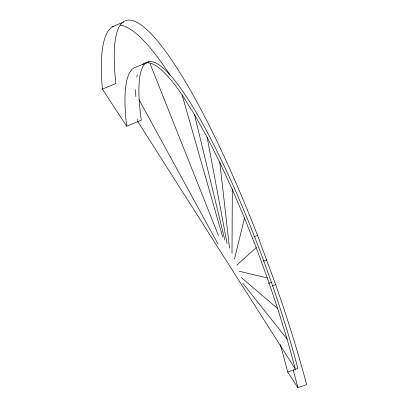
<?xml version="1.0" encoding="UTF-8"?>
<svg xmlns="http://www.w3.org/2000/svg" width="408" height="408" viewBox="0 0 408 408"><rect width="100%" height="100%" fill="white"/><g stroke="black" fill="none" stroke-linecap="round" stroke-linejoin="round"><path stroke-width="0.61" d="M232.014 253.383L232.305 189.47L219.795 162.384L207.116 137.216L194.463 114.495L182.075 94.875A231.428 41.871 70 0 0 170.238 79.127M234.488 259.06L244.494 218.02L232.305 189.47M236.875 265.062L256.219 247.641L244.494 218.02M112.2 26.928L123.507 22.042M148.971 61.736L136.736 66.881A230.918 44.661 70.1 0 0 126.689 126.22L141.301 120.258A231.586 41.009 70 0 1 189.944 102.143A231.586 41.009 70 0 1 297.865 368.48L287.64 371.953A230.918 44.661 70.1 0 0 280.367 344.745M126.689 126.22L102.393 89.123L115.841 83.492A281.566 51.275 70.1 0 1 257.545 235.462L275.696 284.667A281.566 51.275 70.1 0 1 306.653 384.657L297.891 387.6L287.64 371.953M254.102 236.742L257.545 235.462M263.339 261.166L266.796 259.896M268.382 283.32L271.381 282.239M272.207 285.921L275.696 284.667M239.098 271.213L267.337 277.96L277.7 308.616L287.135 339.216L295.453 369.296L137.853 121.661L137.659 119.162M241.102 277.333L277.7 308.616M242.816 283.234L287.135 339.216M138.995 99.634L218.02 244.055M150.057 63.638L218.392 235.436M256.219 247.641L267.337 277.96M182.075 94.875L222.717 237.206M194.463 114.495L224.803 239.981M207.116 137.216L227.098 243.688M219.795 162.384L229.526 248.207M135.889 96.63L135.64 93.498A231.428 41.871 70 0 1 135.665 89.734M102.393 89.123A280.826 55.248 70.2 0 1 113.286 26.285M120.391 25.179A280.826 55.248 70.2 0 1 170.121 75.24M293.219 370.025A280.826 55.248 70.2 0 1 297.891 387.6M136.802 77.199A231.428 41.871 70 0 1 137.323 74.715M142.275 64.862A231.428 41.871 70 0 1 149.823 63.046M150.333 63.163A231.428 41.871 70 0 1 169.784 78.596"/></g></svg>
